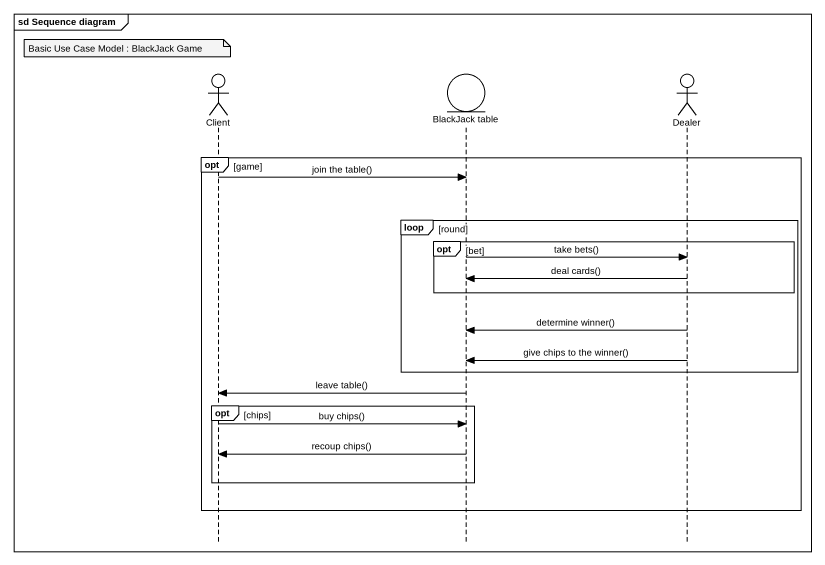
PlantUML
@startuml
mainframe sd Sequence diagram
hide footbox
actor Client
entity "BlackJack table" as BlackJack_table
actor Dealer

note over Client : Basic Use Case Model : BlackJack Game
opt game
  Client -> BlackJack_table : join the table()
  loop round
    opt bet
      BlackJack_table -> Dealer : take bets()
      Dealer -> BlackJack_table : deal cards()
    end
    Dealer -> BlackJack_table : determine winner()
    Dealer -> BlackJack_table : give chips to the winner()
  end
  BlackJack_table -> Client : leave table()
  opt chips
    Client -> BlackJack_table : buy chips()
    BlackJack_table -> Client : recoup chips()
  end
end
@enduml
